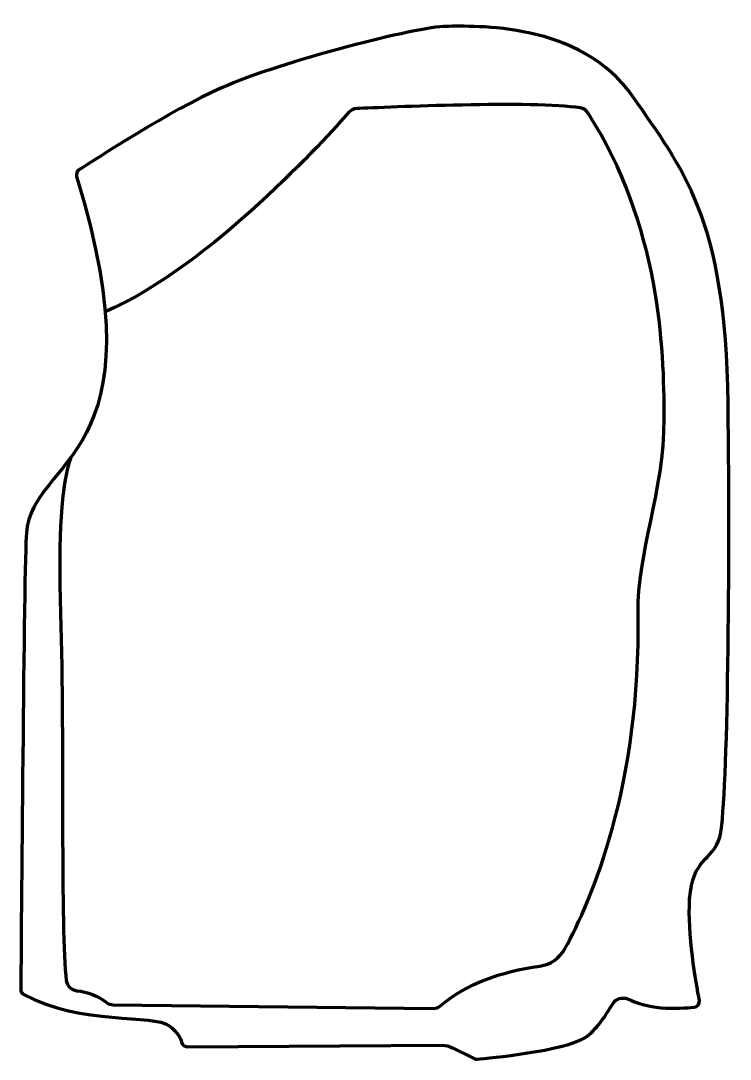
# Model space of a CAD drawing. Header units: millimetres. Extents: x -302 to 304, y -441 to 446.
import ezdxf

# ---------------------------------------------------------------- set-up
doc = ezdxf.new("R2010")
doc.units = ezdxf.units.MM
doc.header["$MEASUREMENT"] = 0
doc.layers.add('layer 2', color=7, linetype='Continuous')
doc.layers.add('layer 3', color=7, linetype='Continuous')

msp = doc.modelspace()

# ---------------------------------------------------------------- linework, layer by layer
at = {"layer": 'layer 2', "color": 230, "lineweight": 200}
msp.add_open_spline([(-299.7741, -385.8721), (-301.3993, -384.9958), (-302.4009, -383.2865), (-302.3871, -381.4398), (-302.3871, -381.4398), (-302.1267, -346.5907), (-299.6139, -16.1953), (-297.6278, 8.2653), (-297.6278, 8.2653), (-292.2751, 74.1853), (-180.3874, 69.777), (-254.6926, 312.6289), (-254.6926, 312.6289), (-255.3421, 314.7512), (-254.5176, 317.0482), (-252.6641, 318.2681), (-252.6641, 318.2681), (-238.0676, 327.877), (-175.4908, 368.4944), (-130.8845, 388.4066), (-130.8845, 388.4066), (-80.0849, 411.0839), (37.6514, 440.9222), (60.9595, 440.9222), (60.9595, 440.9222), (84.2678, 440.9222), (175.7078, 445.6963), (220.7382, 380.43), (220.7382, 380.43), (262.6464, 319.689), (300.0179, 277.4079), (301.8111, 119.264), (301.8111, 119.264), (303.6039, -38.8792), (301.2131, -229.8456), (294.6391, -251.3291), (294.6391, -251.3291), (288.0651, -272.8129), (271.3307, -268.6353), (268.9403, -304.4415), (268.9403, -304.4415), (266.9951, -333.5753), (274.4165, -376.0126), (277.2503, -390.8169), (277.2503, -390.8169), (277.8074, -393.7277), (275.7281, -396.4776), (272.7764, -396.7394), (272.7764, -396.7394), (266.5904, -397.2869), (255.9217, -397.9117), (244.4367, -397.1472), (244.4367, -397.1472), (233.8407, -396.442), (222.9677, -392.6059), (215.8458, -389.5857), (215.8458, -389.5857), (211.2393, -387.6324), (205.895, -389.3554), (203.3324, -393.6483), (203.3324, -393.6483), (197.9261, -402.7045), (188.4653, -417.0361), (179.8911, -422.4068), (179.8911, -422.4068), (161.2351, -434.0915), (97.7454, -440.0785), (87.4703, -440.9809), (87.4703, -440.9809), (86.5503, -441.0613), (85.6288, -440.8856), (84.8026, -440.4729), (84.8026, -440.4729), (84.8026, -440.4729), (66.4229, -431.2968), (66.4229, -431.2968), (66.4229, -431.2968), (63.6166, -429.8959), (60.5209, -429.1745), (57.3848, -429.191), (57.3848, -429.191), (57.3848, -429.191), (-160.158, -430.334), (-160.158, -430.334), (-160.158, -430.334), (-162.5195, -430.3464), (-164.542, -428.7), (-165.0691, -426.3981), (-165.0691, -426.3981), (-165.8106, -423.1589), (-168.279, -418.1886), (-175.7081, -412.4563), (-175.7081, -412.4563), (-188.6219, -402.4921), (-251.1175, -412.1014), (-299.7741, -385.8721)], degree=3, knots=[0, 0, 0, 0, 0.04, 0.04, 0.04, 0.04, 0.08, 0.08, 0.08, 0.08, 0.12, 0.12, 0.12, 0.12, 0.16, 0.16, 0.16, 0.16, 0.2, 0.2, 0.2, 0.2, 0.24, 0.24, 0.24, 0.24, 0.28, 0.28, 0.28, 0.28, 0.32, 0.32, 0.32, 0.32, 0.36, 0.36, 0.36, 0.36, 0.4, 0.4, 0.4, 0.4, 0.44, 0.44, 0.44, 0.44, 0.48, 0.48, 0.48, 0.48, 0.52, 0.52, 0.52, 0.52, 0.56, 0.56, 0.56, 0.56, 0.6, 0.6, 0.6, 0.6, 0.64, 0.64, 0.64, 0.64, 0.68, 0.68, 0.68, 0.68, 0.72, 0.72, 0.72, 0.72, 0.76, 0.76, 0.76, 0.76, 0.8, 0.8, 0.8, 0.8, 0.84, 0.84, 0.84, 0.84, 0.88, 0.88, 0.88, 0.88, 0.92, 0.92, 0.92, 0.92, 1, 1, 1, 1], dxfattribs=at)
at = {"layer": 'layer 3', "color": 142, "lineweight": 200}
msp.add_open_spline([(-259.6911, 72.7209), (-268.3429, 46.1285), (-270.3792, 9.484), (-268.3433, -60.651), (-268.3433, -60.651), (-265.0342, -174.6247), (-268.7779, -330.798), (-263.4944, -373.8379), (-263.4944, -373.8379), (-262.9299, -378.4363), (-259.2639, -382.035), (-254.6583, -382.5366), (-254.6583, -382.5366), (-245.0219, -383.5855), (-236.6265, -386.9132), (-229.4354, -392.4529), (-229.4354, -392.4529), (-227.698, -393.7913), (-225.5845, -394.5508), (-223.3913, -394.5759), (-223.3913, -394.5759), (-223.3913, -394.5759), (49.8301, -397.6803), (49.8301, -397.6803), (49.8301, -397.6803), (52.2275, -397.7079), (54.5435, -396.8555), (56.3836, -395.3185), (56.3836, -395.3185), (78.8714, -376.531), (106.8767, -366.3577), (140.9564, -361.5108), (140.9564, -361.5108), (149.9999, -360.2246), (157.919, -354.7608), (162.3478, -346.7721), (162.3478, -346.7721), (184.9231, -306.0503), (227.3753, -207.698), (224.8974, -60.2033), (224.8974, -60.2033), (224.0402, -9.1553), (247.2258, 43.7377), (247.2258, 105.8929), (247.2258, 105.8929), (247.2258, 167.2727), (243.3407, 271.0045), (182.2346, 366.8232), (182.2346, 366.8232), (180.706, 369.22), (178.2267, 370.8608), (175.4196, 371.3091), (175.4196, 371.3091), (136.4994, 377.5233), (9.5186, 371.8542), (-15.4418, 370.6604), (-15.4418, 370.6604), (-18.1582, 370.5306), (-20.7007, 369.2997), (-22.4914, 367.2526), (-22.4914, 367.2526), (-40.1141, 347.0973), (-138.8118, 237.2303), (-230.352, 197.1121)], degree=3, knots=[0, 0, 0, 0, 0.05882353, 0.05882353, 0.05882353, 0.05882353, 0.11764706, 0.11764706, 0.11764706, 0.11764706, 0.17647059, 0.17647059, 0.17647059, 0.17647059, 0.23529412, 0.23529412, 0.23529412, 0.23529412, 0.29411765, 0.29411765, 0.29411765, 0.29411765, 0.35294118, 0.35294118, 0.35294118, 0.35294118, 0.41176471, 0.41176471, 0.41176471, 0.41176471, 0.47058824, 0.47058824, 0.47058824, 0.47058824, 0.52941176, 0.52941176, 0.52941176, 0.52941176, 0.58823529, 0.58823529, 0.58823529, 0.58823529, 0.64705882, 0.64705882, 0.64705882, 0.64705882, 0.70588235, 0.70588235, 0.70588235, 0.70588235, 0.76470588, 0.76470588, 0.76470588, 0.76470588, 0.82352941, 0.82352941, 0.82352941, 0.82352941, 0.88235294, 0.88235294, 0.88235294, 0.88235294, 1, 1, 1, 1], dxfattribs=at)

doc.saveas('drawing.dxf')
